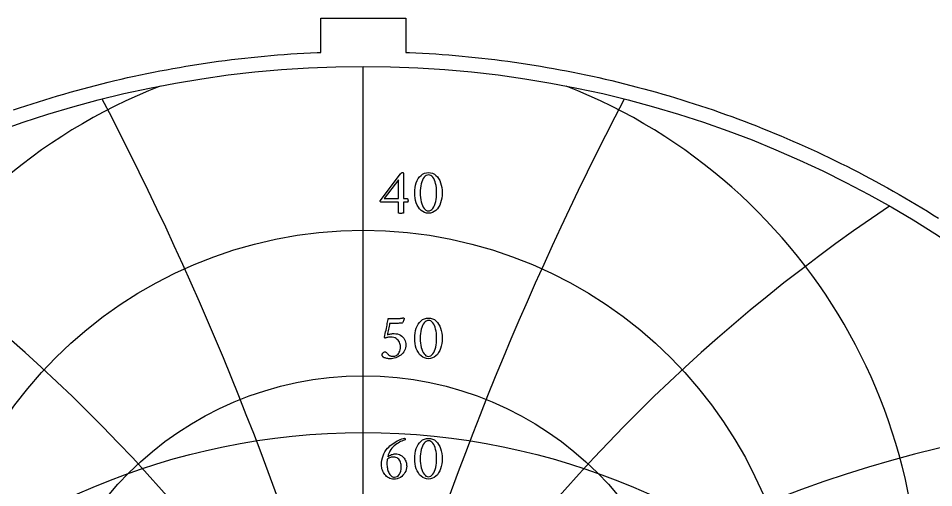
# Model space of a CAD drawing. Header units: millimetres. Extents: x -32.4 to 32.4, y -32.4 to 33.4.
# Drawn here: x -10.37 to 17.16, y 19.22 to 33.35 of the extents above; entities that cross this region are included whole.
import ezdxf

# ---------------------------------------------------------------- set-up
doc = ezdxf.new("R2010")
doc.units = ezdxf.units.MM
for name, color, linetype in [('CUT_OUTER', 1, 'Continuous'), ('ENGRAVE', 7, 'Continuous'), ('ENGRAVE_FINE', 8, 'Continuous'), ('TEXT', 5, 'Continuous')]:
    doc.layers.add(name, color=color, linetype=linetype)

msp = doc.modelspace()

# ---------------------------------------------------------------- linework, layer by layer
at = {"layer": 'CUT_OUTER'}
msp.add_lwpolyline([(-10.5238, 30.5904), (-10.3359, 30.6544), (-10.1476, 30.7172), (-9.9589, 30.7789), (-9.7699, 30.8395), (-9.5805, 30.8988), (-9.3907, 30.957), (-9.2006, 31.0141), (-9.0101, 31.0699), (-8.8193, 31.1246), (-8.6282, 31.1782), (-8.4367, 31.2305), (-8.2449, 31.2817), (-8.0528, 31.3317), (-7.8604, 31.3805), (-7.6677, 31.4282), (-7.4747, 31.4746), (-7.2815, 31.5199), (-7.0879, 31.564), (-6.8941, 31.6069), (-6.7001, 31.6486), (-6.5057, 31.6891), (-6.3112, 31.7284), (-6.1164, 31.7665), (-5.9213, 31.8035), (-5.7261, 31.8392), (-5.5306, 31.8737), (-5.3349, 31.9071), (-5.1391, 31.9392), (-4.943, 31.9701), (-4.7467, 31.9999), (-4.5503, 32.0284), (-4.3537, 32.0557), (-4.1569, 32.0818), (-3.96, 32.1067), (-3.7629, 32.1304), (-3.5657, 32.1529), (-3.3683, 32.1742), (-3.1709, 32.1942), (-2.9733, 32.2131), (-2.7755, 32.2307), (-2.5777, 32.2471), (-2.3798, 32.2623), (-2.1818, 32.2763), (-1.9837, 32.2891), (-1.7856, 32.3007), (-1.5873, 32.311), (-1.3891, 32.3202), (-1.2775, 32.3246), (-1.2775, 33.35), (1.2775, 33.35), (1.2775, 32.3246), (1.3891, 32.3202), (1.5873, 32.311), (1.7856, 32.3007), (1.9837, 32.2891), (2.1818, 32.2763), (2.3798, 32.2623), (2.5777, 32.2471), (2.7755, 32.2307), (2.9733, 32.2131), (3.1709, 32.1942), (3.3683, 32.1742), (3.5657, 32.1529), (3.7629, 32.1304), (3.96, 32.1067), (4.1569, 32.0818), (4.3537, 32.0557), (4.5503, 32.0284), (4.7467, 31.9999), (4.943, 31.9701), (5.1391, 31.9392), (5.3349, 31.9071), (5.5306, 31.8737), (5.7261, 31.8392), (5.9213, 31.8035), (6.1164, 31.7665), (6.3112, 31.7284), (6.5057, 31.6891), (6.7001, 31.6486), (6.8941, 31.6069), (7.0879, 31.564), (7.2815, 31.5199), (7.4747, 31.4746), (7.6677, 31.4282), (7.8604, 31.3805), (8.0528, 31.3317), (8.2449, 31.2817), (8.4367, 31.2305), (8.6282, 31.1782), (8.8193, 31.1246), (9.0101, 31.0699), (9.2006, 31.0141), (9.3907, 30.957), (9.5805, 30.8988), (9.7699, 30.8395), (9.9589, 30.7789), (10.1476, 30.7172), (10.3359, 30.6544), (10.5238, 30.5904), (10.7113, 30.5252), (10.8984, 30.459), (11.0851, 30.3915), (11.2713, 30.3229), (11.4572, 30.2532), (11.6426, 30.1823), (11.8276, 30.1103), (12.0121, 30.0372), (12.1962, 29.9629), (12.3798, 29.8875), (12.563, 29.811), (12.7456, 29.7333), (12.9278, 29.6546), (13.1096, 29.5747), (13.2908, 29.4937), (13.4715, 29.4116), (13.6517, 29.3284), (13.8314, 29.2441), (14.0106, 29.1586), (14.1892, 29.0721), (14.3674, 28.9845), (14.5449, 28.8958), (14.722, 28.806), (14.8984, 28.7151), (15.0743, 28.6232), (15.2497, 28.5302), (15.4245, 28.436), (15.5986, 28.3409), (15.7722, 28.2446), (15.9453, 28.1473), (16.1177, 28.0489), (16.2895, 27.9495), (16.4607, 27.849), (16.6312, 27.7475), (16.8012, 27.645), (16.9705, 27.5413), (17.1391, 27.4367), (17.3072, 27.331)], dxfattribs=at)
at = {"layer": 'ENGRAVE'}
msp.add_lwpolyline([(0, -31.9), (0, 31.9)], dxfattribs=at)
for centre, radius in [((0, 0), 31.9), ((0, 13.8946), 13.0741), ((0, 12.6229), 9.9665), ((0, 0), 20.8814)]:
    msp.add_circle(centre, radius, dxfattribs=at)
for centre, radius, start, end in [((0, 15.7304), 16.7334, 111.39743, 68.60257), ((0, 18.4236), 21.2654, 163.23926, 16.76074)]:
    msp.add_arc(centre, radius, start, end, dxfattribs=at)
at = {"layer": 'ENGRAVE_FINE'}
for centre, radius, start, end in [((-95.7241, -14.8946), 99.1009, 4.826296, 27.535354), ((-95.7241, -14.8946), 99.1009, 4.826296, 27.535354), ((95.7241, -14.8946), 99.1009, 152.464646, 175.173704), ((95.7241, -14.8946), 99.1009, 152.464646, 175.173704), ((-44.4257, -14.8946), 51.2984, 9.80466, 56.12209), ((-44.4257, -14.8946), 51.2984, 9.80466, 56.12209), ((44.4257, -14.8946), 51.2984, 123.87791, 170.19534), ((44.4257, -14.8946), 51.2984, 123.87791, 170.19534), ((-25.6492, -14.8946), 36.2734, 15.10568, 86.95474), ((-25.6492, -14.8946), 36.2734, 15.10568, 86.95474), ((25.6492, -14.8946), 36.2734, 93.04526, 164.89432), ((25.6492, -14.8946), 36.2734, 93.04526, 164.89432)]:
    msp.add_arc(centre, radius, start, end, dxfattribs=at)
at = {"layer": 'TEXT'}
for points in [[(1.1812, 28.7126), (1.1884, 28.7119), (1.1945, 28.7097), (1.1996, 28.7061), (1.2035, 28.701), (1.2065, 28.6952), (1.2086, 28.6893), (1.2099, 28.6835), (1.2103, 28.6777), (1.2103, 27.9297), (1.323, 27.9297), (1.3277, 27.9283), (1.3322, 27.9239), (1.3365, 27.9166), (1.3405, 27.9064), (1.3439, 27.8943), (1.3463, 27.8811), (1.3478, 27.8671), (1.3483, 27.852), (1.3479, 27.842), (1.3468, 27.8335), (1.345, 27.8265), (1.3424, 27.8209), (1.2103, 27.8209), (1.2103, 27.4887), (1.2095, 27.4884), (1.2072, 27.4875), (1.2032, 27.486), (1.1977, 27.4839), (1.1887, 27.4817), (1.1741, 27.4802), (1.1542, 27.4793), (1.1287, 27.479), (1.099, 27.48), (1.0777, 27.4829), (1.065, 27.4877), (1.0607, 27.4945), (1.0607, 27.8209), (0.5265, 27.8209), (0.5219, 27.8241), (0.518, 27.828), (0.5146, 27.8324), (0.5119, 27.8374), (0.5098, 27.8426), (0.5083, 27.8474), (0.5074, 27.8518), (0.5071, 27.8559), (1.1248, 28.6641), (1.1302, 28.6703), (1.1365, 28.6774), (1.1438, 28.6854), (1.152, 28.6942), (1.1604, 28.7023), (1.1681, 28.708), (1.175, 28.7115), (1.1812, 28.7126)], [(1.9622, 28.7068), (2.0266, 28.7016), (2.0858, 28.6859), (2.1397, 28.6598), (2.1885, 28.6233), (2.2318, 28.578), (2.2696, 28.5259), (2.3018, 28.4668), (2.3284, 28.4008), (2.3492, 28.3297), (2.3641, 28.2554), (2.373, 28.1777), (2.376, 28.0968), (2.3729, 28.0159), (2.3638, 27.9382), (2.3487, 27.8638), (2.3274, 27.7928), (2.3004, 27.7267), (2.2679, 27.6674), (2.23, 27.615), (2.1866, 27.5693), (2.1379, 27.5324), (2.0843, 27.506), (2.0257, 27.4901), (1.9622, 27.4848), (1.9002, 27.4901), (1.8427, 27.506), (1.7895, 27.5324), (1.7407, 27.5693), (1.6968, 27.615), (1.6584, 27.6674), (1.6254, 27.7267), (1.5979, 27.7928), (1.5762, 27.8638), (1.5608, 27.9382), (1.5515, 28.0159), (1.5484, 28.0968), (1.5514, 28.1777), (1.5605, 28.2554), (1.5757, 28.3297), (1.5969, 28.4008), (1.624, 28.4668), (1.6567, 28.5259), (1.6949, 28.578), (1.7388, 28.6233), (1.7877, 28.6598), (1.8412, 28.6859), (1.8994, 28.7016), (1.9622, 28.7068)], [(1.0607, 28.4853), (0.6353, 27.9297), (1.0607, 27.9297)], [(1.9719, 28.6369), (1.9335, 28.6323), (1.8978, 28.6187), (1.865, 28.5959), (1.8349, 28.564), (1.8079, 28.5245), (1.7842, 28.4788), (1.7637, 28.4269), (1.7465, 28.3688), (1.7329, 28.3059), (1.7232, 28.2396), (1.7174, 28.1699), (1.7154, 28.0968), (1.7174, 28.0245), (1.7232, 27.9552), (1.7329, 27.889), (1.7465, 27.8258), (1.7635, 27.7672), (1.7832, 27.7148), (1.8057, 27.6686), (1.831, 27.6286), (1.8588, 27.5963), (1.8886, 27.5732), (1.9205, 27.5594), (1.9544, 27.5548), (1.9953, 27.5595), (2.0326, 27.5737), (2.0662, 27.5974), (2.0962, 27.6305), (2.1226, 27.6716), (2.1455, 27.7189), (2.1649, 27.7726), (2.1807, 27.8326), (2.1931, 27.8971), (2.2019, 27.9642), (2.2071, 28.034), (2.2089, 28.1065), (2.207, 28.1794), (2.2014, 28.2486), (2.192, 28.314), (2.1788, 28.3756), (2.1623, 28.4323), (2.1428, 28.4829), (2.1205, 28.5275), (2.0952, 28.566), (2.0675, 28.597), (2.0377, 28.6191), (2.0058, 28.6324), (1.9719, 28.6369)], [(0.9286, 23.8612), (0.9828, 23.8581), (1.0328, 23.8486), (1.0785, 23.8328), (1.12, 23.8107), (1.1571, 23.7838), (1.1897, 23.7536), (1.2178, 23.7202), (1.2414, 23.6835), (1.2601, 23.6448), (1.2735, 23.6055), (1.2815, 23.5656), (1.2842, 23.5251), (1.2815, 23.4777), (1.2737, 23.4326), (1.2607, 23.3898), (1.2424, 23.3493), (1.2198, 23.3114), (1.1938, 23.2765), (1.1644, 23.2444), (1.1316, 23.2153), (1.0961, 23.1892), (1.0586, 23.1664), (1.0189, 23.147), (0.9772, 23.1308), (0.9342, 23.118), (0.8907, 23.1089), (0.8468, 23.1034), (0.8024, 23.1016), (0.7827, 23.1023), (0.7608, 23.1043), (0.7366, 23.1076), (0.7101, 23.1123), (0.6831, 23.1184), (0.6574, 23.1261), (0.633, 23.1354), (0.61, 23.1463), (0.6056, 23.1502), (0.6003, 23.156), (0.594, 23.1638), (0.5867, 23.1735), (0.5799, 23.1843), (0.5751, 23.1953), (0.5721, 23.2066), (0.5712, 23.2182), (0.5727, 23.2376), (0.5772, 23.2551), (0.5848, 23.2706), (0.5955, 23.2842), (0.608, 23.2953), (0.6214, 23.3032), (0.6357, 23.3079), (0.6508, 23.3095), (0.6692, 23.3076), (0.6855, 23.302), (0.6998, 23.2925), (0.712, 23.2794), (0.7232, 23.2647), (0.7346, 23.251), (0.7461, 23.238), (0.7577, 23.2259), (0.7719, 23.2134), (0.7875, 23.2029), (0.8045, 23.1944), (0.8228, 23.1881), (0.8416, 23.1834), (0.8604, 23.18), (0.879, 23.178), (0.8975, 23.1774), (0.9229, 23.1791), (0.9483, 23.1844), (0.9739, 23.1932), (0.9995, 23.2055), (1.0242, 23.2219), (1.0469, 23.2429), (1.0675, 23.2686), (1.086, 23.2988), (1.1013, 23.3341), (1.1122, 23.3748), (1.1188, 23.421), (1.121, 23.4727), (1.1191, 23.5031), (1.1134, 23.5341), (1.104, 23.5657), (1.0908, 23.598), (1.0735, 23.6293), (1.0518, 23.6582), (1.0255, 23.6847), (0.9947, 23.7087), (0.9589, 23.7287), (0.9175, 23.743), (0.8705, 23.7515), (0.8179, 23.7544), (0.801, 23.7538), (0.7815, 23.7522), (0.7592, 23.7495), (0.7344, 23.7456), (0.71, 23.7411), (0.6892, 23.7362), (0.6721, 23.7309), (0.6586, 23.7252), (0.6557, 23.7258), (0.653, 23.7274), (0.6504, 23.7301), (0.6479, 23.734), (0.6458, 23.7384), (0.6443, 23.743), (0.6434, 23.7476), (0.643, 23.7524), (0.6537, 23.8059), (0.6644, 23.8593), (0.6751, 23.9127), (0.6858, 23.9661), (0.6963, 24.0186), (0.7064, 24.0693), (0.7162, 24.1182), (0.7256, 24.1653), (0.7343, 24.2093), (0.7419, 24.249), (0.7484, 24.2846), (0.7538, 24.3158), (1.0335, 24.3158), (1.0531, 24.3161), (1.0729, 24.3168), (1.0929, 24.318), (1.1132, 24.3197), (1.1327, 24.3217), (1.1506, 24.3238), (1.1667, 24.3261), (1.1812, 24.3285), (1.1931, 24.3306), (1.2016, 24.3321), (1.2067, 24.333), (1.2084, 24.3333), (1.2131, 24.3305), (1.2174, 24.328), (1.2213, 24.3257), (1.2249, 24.3236), (1.2279, 24.3214), (1.23, 24.3187), (1.2313, 24.3156), (1.2317, 24.3119), (1.2313, 24.3079), (1.23, 24.3015), (1.2279, 24.2928), (1.2249, 24.2818), (1.2211, 24.2694), (1.2166, 24.2563), (1.2114, 24.2427), (1.2055, 24.2284), (1.1989, 24.2143), (1.1916, 24.2012), (1.1838, 24.1891), (1.1754, 24.1779), (1.155, 24.1759), (1.1326, 24.174), (1.1083, 24.1721), (1.0821, 24.1701), (1.0537, 24.1684), (1.0229, 24.1672), (0.9896, 24.1665), (0.9539, 24.1662), (0.7946, 24.1662), (0.7859, 24.1233), (0.7773, 24.08), (0.7689, 24.0364), (0.7606, 23.9924), (0.7523, 23.9487), (0.7438, 23.9061), (0.7353, 23.8647), (0.7266, 23.8243), (0.7475, 23.8318), (0.7715, 23.8386), (0.7985, 23.8449), (0.8286, 23.8505), (0.8585, 23.8552), (0.8852, 23.8586), (0.9085, 23.8606), (0.9286, 23.8612)], [(1.9622, 24.3275), (2.0266, 24.3223), (2.0858, 24.3066), (2.1397, 24.2805), (2.1885, 24.2439), (2.2318, 24.1987), (2.2696, 24.1466), (2.3018, 24.0875), (2.3284, 24.0215), (2.3492, 23.9504), (2.3641, 23.876), (2.373, 23.7984), (2.376, 23.7175), (2.3729, 23.6365), (2.3638, 23.5589), (2.3487, 23.4845), (2.3274, 23.4134), (2.3004, 23.3474), (2.2679, 23.2881), (2.23, 23.2357), (2.1866, 23.19), (2.1379, 23.153), (2.0843, 23.1266), (2.0257, 23.1108), (1.9622, 23.1055), (1.9002, 23.1108), (1.8427, 23.1266), (1.7895, 23.153), (1.7407, 23.19), (1.6968, 23.2357), (1.6584, 23.2881), (1.6254, 23.3474), (1.5979, 23.4134), (1.5762, 23.4845), (1.5608, 23.5589), (1.5515, 23.6365), (1.5484, 23.7175), (1.5514, 23.7984), (1.5605, 23.876), (1.5757, 23.9504), (1.5969, 24.0215), (1.624, 24.0875), (1.6567, 24.1466), (1.6949, 24.1987), (1.7388, 24.2439), (1.7877, 24.2805), (1.8412, 24.3066), (1.8994, 24.3223), (1.9622, 24.3275)], [(1.9719, 24.2575), (1.9335, 24.253), (1.8978, 24.2393), (1.865, 24.2166), (1.8349, 24.1847), (1.8079, 24.1452), (1.7842, 24.0995), (1.7637, 24.0475), (1.7465, 23.9894), (1.7329, 23.9265), (1.7232, 23.8603), (1.7174, 23.7906), (1.7154, 23.7175), (1.7174, 23.6452), (1.7232, 23.5759), (1.7329, 23.5096), (1.7465, 23.4464), (1.7635, 23.3879), (1.7832, 23.3355), (1.8057, 23.2893), (1.831, 23.2493), (1.8588, 23.217), (1.8886, 23.1939), (1.9205, 23.18), (1.9544, 23.1754), (1.9953, 23.1802), (2.0326, 23.1944), (2.0662, 23.2181), (2.0962, 23.2512), (2.1226, 23.2922), (2.1455, 23.3396), (2.1649, 23.3933), (2.1807, 23.4532), (2.1931, 23.5177), (2.2019, 23.5849), (2.2071, 23.6547), (2.2089, 23.7272), (2.207, 23.8001), (2.2014, 23.8692), (2.192, 23.9346), (2.1788, 23.9962), (2.1623, 24.0529), (2.1428, 24.1036), (2.1205, 24.1481), (2.0952, 24.1866), (2.0675, 24.2177), (2.0377, 24.2398), (2.0058, 24.2531), (1.9719, 24.2575)], [(0.9597, 20.2392), (1.0073, 20.2369), (1.0508, 20.23), (1.0903, 20.2184), (1.1258, 20.2023), (1.1576, 20.1825), (1.186, 20.1603), (1.2111, 20.1354), (1.2327, 20.108), (1.2512, 20.079), (1.2669, 20.0493), (1.2798, 20.0188), (1.29, 19.9876), (1.2976, 19.9568), (1.3031, 19.9276), (1.3064, 19.9), (1.3075, 19.8739), (1.3042, 19.8224), (1.2946, 19.7727), (1.2785, 19.7248), (1.256, 19.6787), (1.2281, 19.6357), (1.1958, 19.5971), (1.1591, 19.5629), (1.118, 19.533), (1.0734, 19.5088), (1.026, 19.4915), (0.9758, 19.4811), (0.9228, 19.4776), (0.8811, 19.48), (0.8415, 19.4871), (0.8039, 19.4989), (0.7684, 19.5155), (0.7351, 19.536), (0.7045, 19.5595), (0.6764, 19.586), (0.6508, 19.6156), (0.6279, 19.6476), (0.6078, 19.6814), (0.5905, 19.717), (0.576, 19.7545), (0.5645, 19.7928), (0.5564, 19.831), (0.5514, 19.869), (0.5498, 19.907), (0.5527, 19.9789), (0.5615, 20.0488), (0.576, 20.1168), (0.5964, 20.1828), (0.6224, 20.2459), (0.6537, 20.3047), (0.6904, 20.3595), (0.7324, 20.4101), (0.7677, 20.4463), (0.8055, 20.4811), (0.8459, 20.5143), (0.8888, 20.5461), (0.9332, 20.5761), (0.9782, 20.6039), (1.0236, 20.6295), (1.0695, 20.653), (1.1148, 20.6737), (1.1586, 20.6914), (1.2008, 20.7058), (1.2414, 20.7171), (1.2476, 20.7157), (1.2526, 20.7115), (1.2563, 20.7045), (1.2589, 20.6948), (1.2606, 20.6844), (1.2618, 20.6756), (1.2625, 20.6683), (1.2628, 20.6627), (1.2316, 20.652), (1.1984, 20.6394), (1.1632, 20.6248), (1.1258, 20.6083), (1.0874, 20.5894), (1.0488, 20.5675), (1.0102, 20.5427), (0.9714, 20.515), (0.9335, 20.484), (0.8975, 20.4492), (0.8635, 20.4107), (0.8315, 20.3684), (0.8022, 20.3218), (0.7766, 20.2705), (0.7546, 20.2145), (0.7363, 20.1537), (0.7623, 20.1729), (0.7897, 20.1899), (0.8186, 20.2045), (0.849, 20.2168), (0.8792, 20.2266), (0.9077, 20.2336), (0.9346, 20.2378), (0.9597, 20.2392)], [(1.9622, 20.7054), (2.0266, 20.7002), (2.0858, 20.6846), (2.1397, 20.6584), (2.1885, 20.6219), (2.2318, 20.5767), (2.2696, 20.5245), (2.3018, 20.4654), (2.3284, 20.3995), (2.3492, 20.3284), (2.3641, 20.254), (2.373, 20.1763), (2.376, 20.0954), (2.3729, 20.0145), (2.3638, 19.9368), (2.3487, 19.8625), (2.3274, 19.7914), (2.3004, 19.7253), (2.2679, 19.6661), (2.23, 19.6136), (2.1866, 19.568), (2.1379, 19.531), (2.0843, 19.5046), (2.0257, 19.4887), (1.9622, 19.4835), (1.9002, 19.4887), (1.8427, 19.5046), (1.7895, 19.531), (1.7407, 19.568), (1.6968, 19.6136), (1.6584, 19.6661), (1.6254, 19.7253), (1.5979, 19.7914), (1.5762, 19.8625), (1.5608, 19.9368), (1.5515, 20.0145), (1.5484, 20.0954), (1.5514, 20.1763), (1.5605, 20.254), (1.5757, 20.3284), (1.5969, 20.3995), (1.624, 20.4654), (1.6567, 20.5245), (1.6949, 20.5767), (1.7388, 20.6219), (1.7877, 20.6584), (1.8412, 20.6846), (1.8994, 20.7002), (1.9622, 20.7054)], [(1.9719, 20.6355), (1.9335, 20.6309), (1.8978, 20.6173), (1.865, 20.5945), (1.8349, 20.5626), (1.8079, 20.5231), (1.7842, 20.4774), (1.7637, 20.4255), (1.7465, 20.3674), (1.7329, 20.3045), (1.7232, 20.2382), (1.7174, 20.1685), (1.7154, 20.0954), (1.7174, 20.0231), (1.7232, 19.9538), (1.7329, 19.8876), (1.7465, 19.8244), (1.7635, 19.7658), (1.7832, 19.7134), (1.8057, 19.6672), (1.831, 19.6272), (1.8588, 19.5949), (1.8886, 19.5718), (1.9205, 19.558), (1.9544, 19.5534), (1.9953, 19.5581), (2.0326, 19.5723), (2.0662, 19.596), (2.0962, 19.6292), (2.1226, 19.6702), (2.1455, 19.7176), (2.1649, 19.7712), (2.1807, 19.8312), (2.1931, 19.8957), (2.2019, 19.9628), (2.2071, 20.0326), (2.2089, 20.1051), (2.207, 20.178), (2.2014, 20.2472), (2.192, 20.3126), (2.1788, 20.3742), (2.1623, 20.4309), (2.1428, 20.4815), (2.1205, 20.5261), (2.0952, 20.5646), (2.0675, 20.5956), (2.0377, 20.6178), (2.0058, 20.6311), (1.9719, 20.6355)], [(0.7208, 20.0702), (0.7189, 20.0545), (0.7174, 20.0386), (0.716, 20.0224), (0.7149, 20.006), (0.7141, 19.9895), (0.7135, 19.973), (0.7131, 19.9565), (0.713, 19.94), (0.7138, 19.9076), (0.7164, 19.8744), (0.7206, 19.8406), (0.7266, 19.8059), (0.7343, 19.7716), (0.7438, 19.7384), (0.7552, 19.7065), (0.7684, 19.6758), (0.7833, 19.6471), (0.8002, 19.6211), (0.8188, 19.598), (0.8393, 19.5777), (0.8615, 19.5611), (0.8854, 19.5493), (0.911, 19.5422), (0.9383, 19.5398), (0.9819, 19.5451), (1.0214, 19.5612), (1.0567, 19.5879), (1.0879, 19.6253), (1.1134, 19.6707), (1.1316, 19.7214), (1.1426, 19.7775), (1.1462, 19.839), (1.1447, 19.879), (1.1401, 19.9177), (1.1326, 19.9548), (1.1219, 19.9905), (1.108, 20.0238), (1.0906, 20.0536), (1.0697, 20.0801), (1.0452, 20.1032), (1.0169, 20.1219), (0.9845, 20.1352), (0.9479, 20.1433), (0.9073, 20.1459), (0.8863, 20.1451), (0.8643, 20.1428), (0.8411, 20.1388), (0.8169, 20.1333), (0.7923, 20.1246), (0.7681, 20.1112), (0.7443, 20.093), (0.7208, 20.0702)]]:
    msp.add_lwpolyline(points, close=True, dxfattribs=at)

doc.saveas('drawing.dxf')
